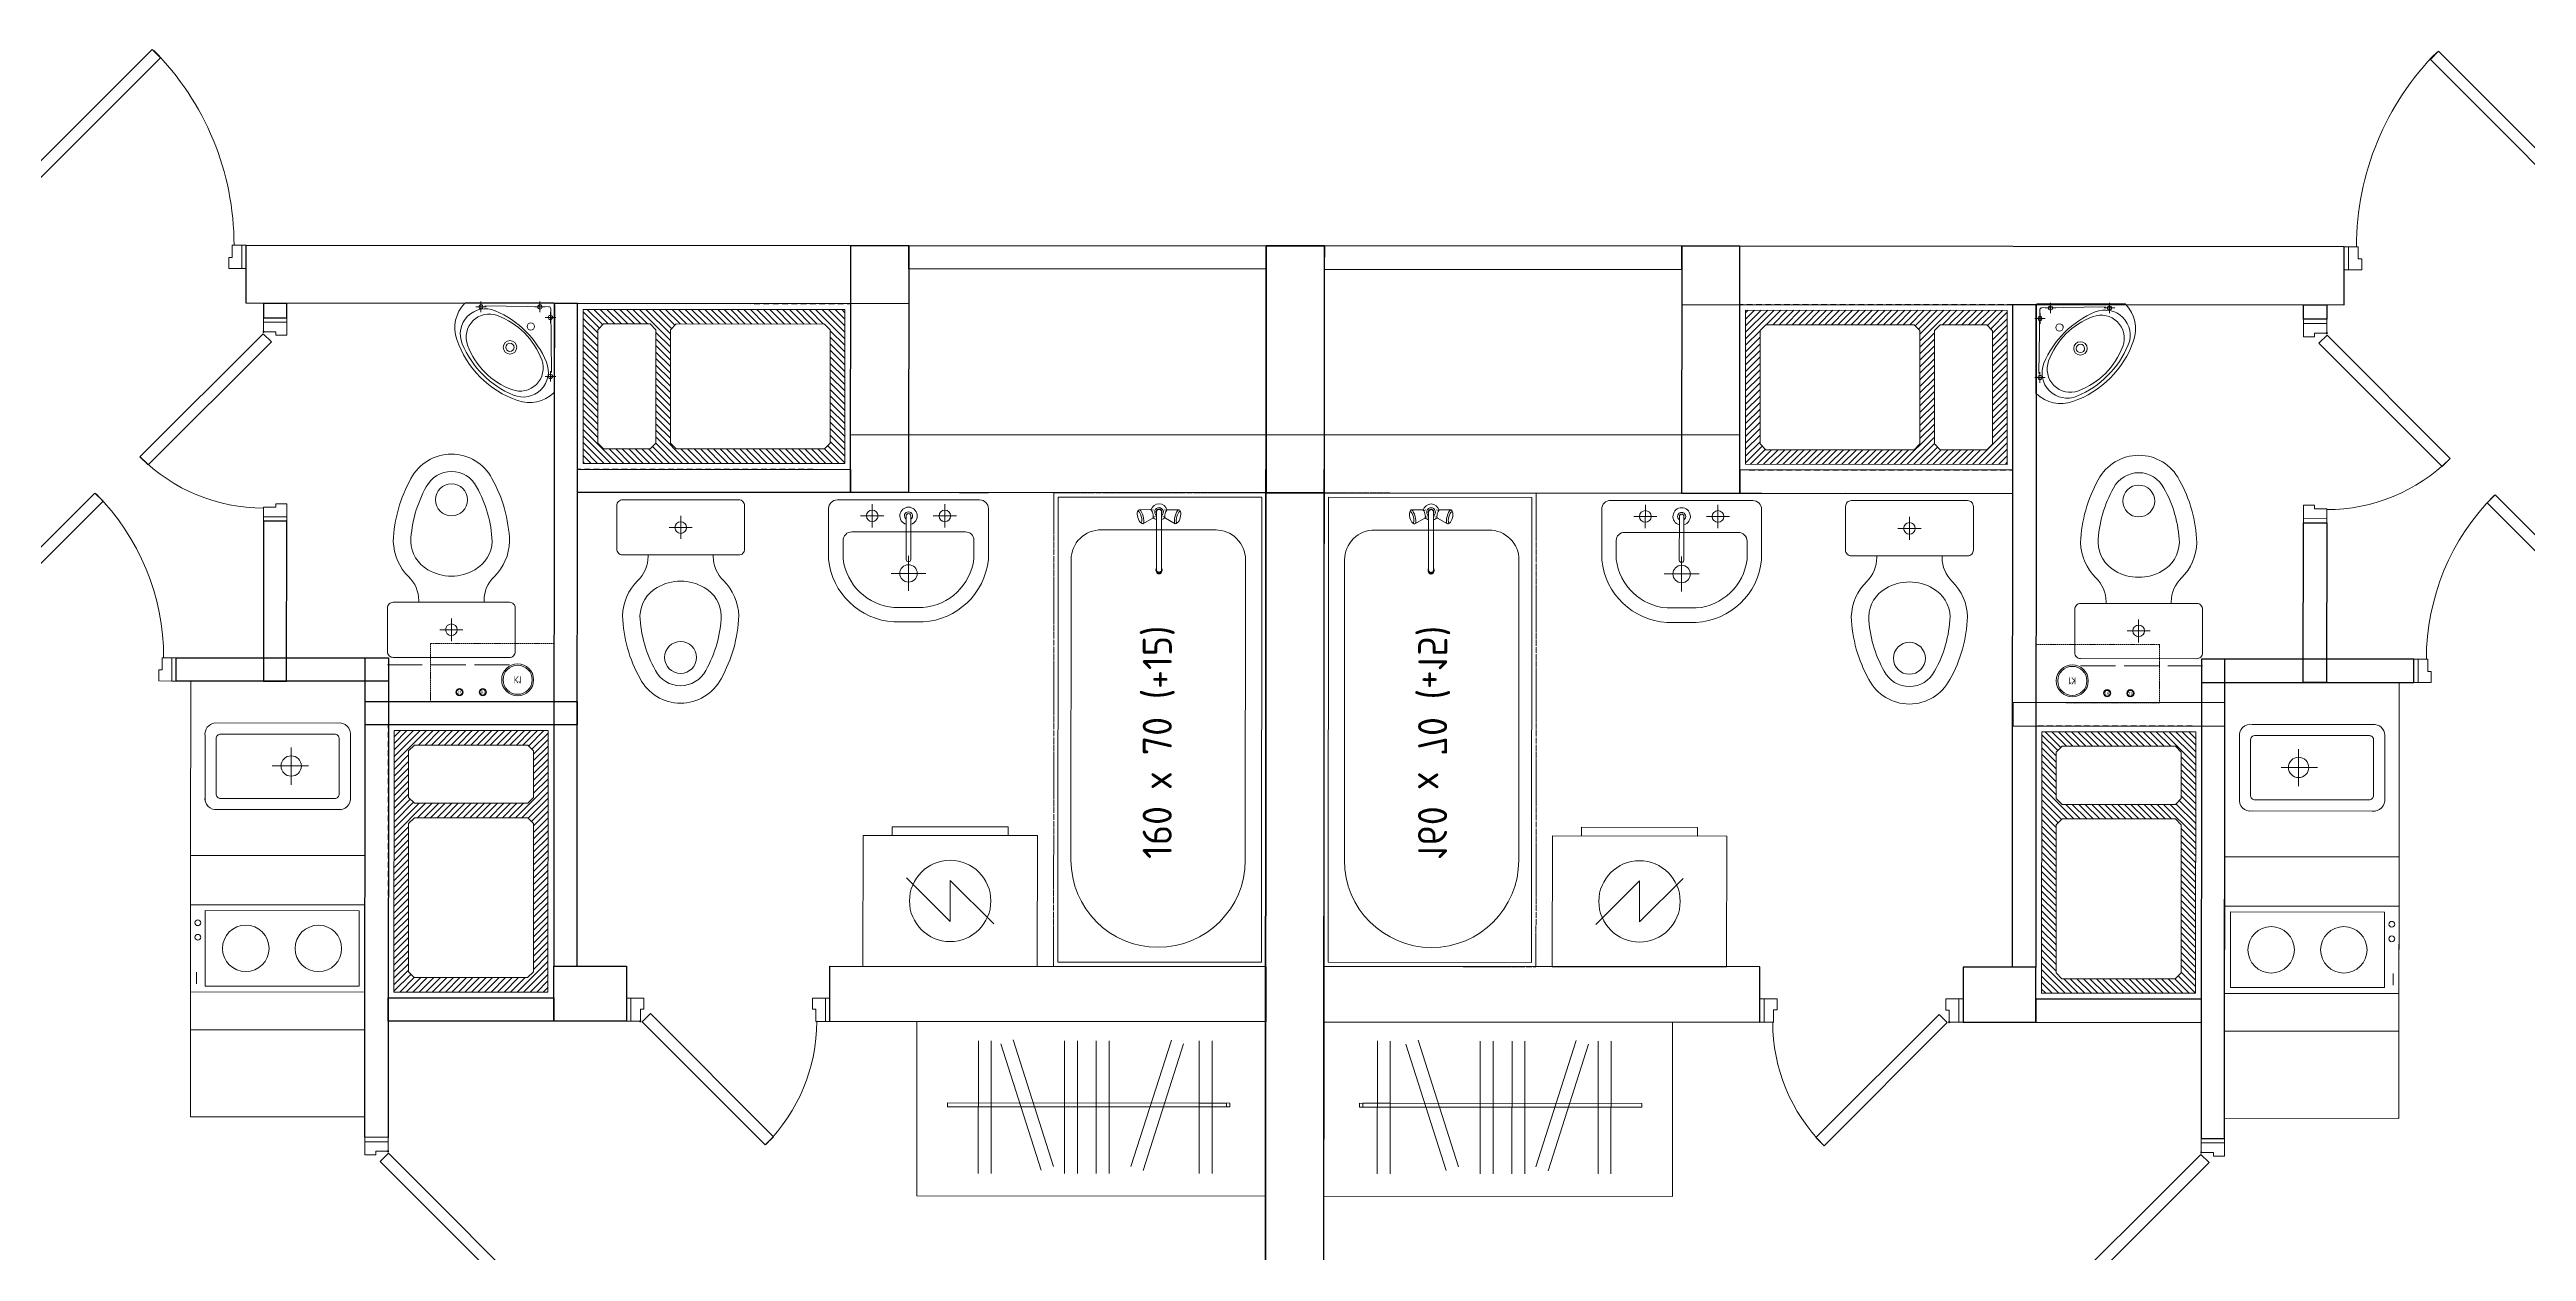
# Model space of a CAD drawing. Header units: millimetres. Extents: x 0 to 145404, y 0 to 194550.
# Drawn here: x 61983 to 70507, y 169045 to 173182 of the extents above; entities that cross this region are included whole.
import ezdxf
from ezdxf.enums import TextEntityAlignment as Align

# ---------------------------------------------------------------- set-up
doc = ezdxf.new("R2010")
doc.units = ezdxf.units.MM
for name, pattern in [('200_ШТРИХ', [320, 200, -120]), ('ACAD_ISO02W100', [15, 12, -3]), ('DASHED', [7, 5, -2, 0]), ('ГОСТ 2.303 5', [24, 20, -1.5, 1, -1.5])]:
    doc.linetypes.add(name, pattern=pattern)
for name, color, linetype, lineweight in [('АР - Вентблок', 36, 'Continuous', 9), ('АР - ВК', 126, 'Continuous', 13), ('АР - Двери', 126, 'Continuous', 9), ('АР - Монолит', 56, 'Continuous', 30), ('АР - Оборуд', 252, 'Continuous', 0), ('АР - Перегородки 190', 54, 'Continuous', 30), ('АР - Перегородки 80', 32, 'Continuous', 30), ('АР - Сантехника', 150, 'Continuous', 9)]:
    doc.layers.add(name, color=color, linetype=linetype, lineweight=lineweight)
doc.layers.add('АР - мебель', color=7, linetype='Continuous', lineweight=9, true_color=0x787878)
doc.styles.add('GOST 2.304', font='CS_Gost2304.shx', dxfattribs={"oblique": 15})
doc.styles.add('GOST-2.304_Type-B', font='GOST Common.ttf')
doc.styles.add('ГОСТ 2.304', font='CS_Gost2304.shx')

# ---------------------------------------------------------------- blocks, each defined once
blk = doc.blocks.new('*U72')
at = {"ltscale": 100}
for p, q in [((-685, -37.5), (-685, 42.5)), ((-685, 42.5), (-640, 42.5)), ((-640, 4.5), (-652, 4.5)), ((-652, 4.5), (-652, -37.5)), ((-640, 42.5), (-640, 4.5)), ((-15, 42.5), (-60, 42.5)), ((-60, 42.5), (-60, 4.5)), ((-60, 4.5), (-48, 4.5)), ((-48, 4.5), (-48, -35.5)), ((-15, -37.5), (-15, 42.5)), ((-652, -37.5), (-685, -37.5)), ((-46, -37.5), (-15, -37.5))]:
    blk.add_line(p, q, dxfattribs=at)
for points in [[(-685, 42.5), (-700, 42.5), (-700, -37.5), (-685, -37.5)], [(-15, 42.5), (0, 42.5), (0, -37.5), (-15, -37.5)], [(-54.4, -38.9), (-82.7, -10.6), (-506.5, -434.5), (-478.3, -462.8)]]:
    blk.add_lwpolyline(points, close=True, dxfattribs=at)
blk.add_circle((-48, -37.5), 2, dxfattribs=at)
blk.add_arc((-55, -37.5), 600, 180, 224.86495, dxfattribs=at)
blk = doc.blocks.new('Умывальник_550х420')
at = {"color": 0, "ltscale": 50}
for points in [[(55, -274.6), (230.3, -274.6, 0.365452), (445, -50.5), (445, 50.2, 0.368387), (228.9, 275.4), (55, 275.4, 0.412588), (25, 245.3), (25, -244.5, 0.412222)], [(163, -224.6), (228, -224.6, 0.357073), (395, -49.7), (395, 50.3, 0.35647), (228, 225.4), (165, 225.4, 0.411711), (135, 195.3), (135, -196.4, 0.420441)], [(80, 8.3), (230, 8.3, -1), (230, -7.7), (80, -7.7, -1)]]:
    blk.add_lwpolyline(points, format="xyb", close=True, dxfattribs=at)
for points in [[(120, 125.3), (40, 125.3)], [(80, 165.3), (80, 85.3)], [(338, 0.2), (218, 0.2)], [(278, 60.2), (278, -59.8)], [(80, -84.7), (80, -164.7)], [(120, -124.7), (40, -124.7)]]:
    blk.add_lwpolyline(points, dxfattribs=at)
for centre, radius in [((80, 125.3), 20), ((278, 0.2), 30), ((80, -124.7), 20)]:
    blk.add_circle(centre, radius, dxfattribs=at)
for radius, start, end in [(30, 15.46601, 344.53399), (14, 34.8499, 325.1501)]:
    blk.add_arc((80, 0.3), radius, start, end, dxfattribs=at)
at = {"layer": 'Defpoints', "linetype": 'ACAD_ISO02W100', "lineweight": -2, "ltscale": 10}
blk.add_lwpolyline([(0, 275.3), (0, -274.7)], dxfattribs=at)
at = {"layer": 'АР - Сантехника', "linetype": 'ACAD_ISO02W100', "ltscale": 10, "style": 'GOST 2.304', "width": 0.7}
blk.add_attdef('NAME', text='', height=250, dxfattribs=at).set_placement((278, 0.2, 0), align=Align.MIDDLE_CENTER)
blk = doc.blocks.new('Унитаз_700х440')
at = {"color": 0, "ltscale": 50}
for points in [[(195, -220), (45, -220, -0.414601), (25, -200), (25, 200, -0.414214), (45, 220), (195, 220, -0.414214), (215, 200), (215, -200, -0.414487)], [(327.1, 81.1, -0.261097), (424.4, 140, -0.11879), (612.3, 86.6, -0.608687), (612.3, -86.6, -0.11879), (424.4, -140, -0.261097), (327.1, -81.1, -0.27207)]]:
    blk.add_lwpolyline(points, format="xyb", close=True, dxfattribs=at)
blk.add_lwpolyline([(215, 112.3), (220.9, 112.3, 0.202167), (303, 147, -0.194798), (424.5, 200, -0.119349), (640.7, 139.4, -0.604544), (640.7, -139.4, -0.119349), (424.5, -200, -0.194798), (303, -147, 0.202167), (220.9, -112.3), (215, -112.3)], format="xyb", dxfattribs=at)
for points in [[(120.6, -40), (120.6, 40)], [(159.4, 0), (80.6, 0)]]:
    blk.add_lwpolyline(points, dxfattribs=at)
for centre, radius in [((120.6, 0), 20), ((567.6, 0), 55)]:
    blk.add_circle(centre, radius, dxfattribs=at)
at = {"layer": 'Defpoints', "linetype": 'ACAD_ISO02W100', "lineweight": -2, "ltscale": 10}
blk.add_lwpolyline([(0, -220), (0, 220)], dxfattribs=at)
blk = doc.blocks.new('*U78')
at = {"ltscale": 100}
for p, q in [((15, 37.5), (15, -42.5)), ((46, 37.5), (15, 37.5)), ((48, -4.5), (48, 35.5)), ((652, -4.5), (652, 37.5)), ((652, 37.5), (685, 37.5)), ((685, 37.5), (685, -42.5)), ((15, -42.5), (60, -42.5)), ((60, -4.5), (48, -4.5)), ((60, -42.5), (60, -4.5)), ((640, -42.5), (640, -4.5)), ((640, -4.5), (652, -4.5)), ((685, -42.5), (640, -42.5))]:
    blk.add_line(p, q, dxfattribs=at)
for points in [[(54.4, 38.9), (82.7, 10.6), (506.5, 434.5), (478.3, 462.8)], [(15, -42.5), (0, -42.5), (0, 37.5), (15, 37.5)], [(685, -42.5), (700, -42.5), (700, 37.5), (685, 37.5)]]:
    blk.add_lwpolyline(points, close=True, dxfattribs=at)
blk.add_circle((48, 37.5), 2, dxfattribs=at)
blk.add_arc((55, 37.5), 600, 0, 44.86495, dxfattribs=at)
blk = doc.blocks.new('Ш03 600х1200')
for p, q in [((0, 600), (-1200, 600)), ((-1200, 0), (-1200, 600)), ((0, 0), (0, 600)), ((-988.5, 66), (-988.5, 522.9)), ((-944.2, 66), (-944.2, 522.9)), ((-911.1, 76.8), (-772.2, 512)), ((-692.1, 66), (-692.1, 522.9)), ((-647.8, 66), (-647.8, 522.9)), ((-583, 66), (-583, 522.9)), ((-538.7, 66), (-538.7, 522.9)), ((-282.2, 76.8), (-421.1, 512)), ((-228.6, 66), (-228.6, 522.9)), ((-184.3, 66), (-184.3, 522.9)), ((-868.9, 63.3), (-730, 498.6)), ((-324.4, 63.3), (-463.3, 498.6)), ((-123, 293.3), (-1094.4, 293.3)), ((-1094.4, 293.3), (-1094.4, 280.4)), ((-1094.4, 280.4), (-123, 280.4)), ((-134.5, 293.3), (-228.9, 293.3)), ((-228.9, 293.3), (-228.9, 280.4)), ((-228.9, 280.4), (-134.5, 280.4)), ((-134.5, 280.4), (-134.5, 293.3)), ((-123, 280.4), (-123, 293.3)), ((0, 0), (-1200, 0))]:
    blk.add_line(p, q)
blk = doc.blocks.new('П23_300х600')
for p, q in [((-150, 0), (-150, 600)), ((-150, 600), (150, 600)), ((150, 600), (150, 0)), ((130, 580), (-130, 580)), ((-130, 580), (-130, 50)), ((130, 50), (130, 580)), ((150, 0), (-150, 0)), ((-130, 50), (130, 50))]:
    blk.add_line(p, q)
at = {"ltscale": 5}
blk.add_line((-81.9, 20), (-121.9, 20), dxfattribs=at)
for centre in [(0, 440), (0, 190)]:
    blk.add_circle(centre, 80)
for centre in [(38.1, 25), (88.1, 25)]:
    blk.add_circle(centre, 10, dxfattribs=at)
blk = doc.blocks.new('мойка 400')
at = {"ltscale": 10}
for p, q in [((-350.2, -517.4), (-350.2, -83.4)), ((-317.2, -50.4), (-96, -50.4)), ((-311.8, -102.9), (-311.8, -498)), ((-104.7, -88.8), (-297.8, -88.8)), ((-90.6, -498), (-90.6, -102.9)), ((-52.2, -94.2), (-52.2, -517.4)), ((-264.4, -254), (-136.9, -254)), ((-200.1, -319.1), (-200.1, -194)), ((-96, -550.4), (-317.2, -550.4)), ((-297.8, -512.1), (-106.7, -512.1))]:
    blk.add_line(p, q, dxfattribs=at)
blk.add_circle((-200.1, -254), 35, dxfattribs=at)
for centre, radius, start, end in [((-311.8, -88.8), 38.8, 82.01368, 187.98632), ((-90.6, -88.8), 38.8, 352.01368, 97.98632), ((-296.8, -103.9), 15.1, 86.18902, 183.81098), ((-105.7, -103.9), 15.1, 356.18902, 93.81098), ((-311.8, -512.1), 38.8, 172.01368, 277.98632), ((-296.8, -497), 15.1, 176.18902, 273.81098), ((-105.7, -497), 15.1, 266.18902, 3.81098), ((-90.6, -512.1), 38.8, 262.01368, 352.01368)]:
    blk.add_arc(centre, radius, start, end, dxfattribs=at)
blk = doc.blocks.new('*U83')
at = {"ltscale": 100}
for p, q in [((15, -37.5), (15, 42.5)), ((15, 42.5), (60, 42.5)), ((60, 4.5), (48, 4.5)), ((48, 4.5), (48, -35.5)), ((60, 42.5), (60, 4.5)), ((1035, 42.5), (990, 42.5)), ((990, 42.5), (990, 4.5)), ((990, 4.5), (1002, 4.5)), ((1002, 4.5), (1002, -37.5)), ((1035, -37.5), (1035, 42.5)), ((46, -37.5), (15, -37.5)), ((1002, -37.5), (1035, -37.5))]:
    blk.add_line(p, q, dxfattribs=at)
for points in [[(15, 42.5), (0, 42.5), (0, -37.5), (15, -37.5)], [(1035, 42.5), (1050, 42.5), (1050, -37.5), (1035, -37.5)], [(54.4, -38.9), (82.7, -10.6), (754, -682), (725.8, -710.3)]]:
    blk.add_lwpolyline(points, close=True, dxfattribs=at)
blk.add_circle((48, -37.5), 2, dxfattribs=at)
blk.add_arc((57.9, -37.5), 950, 315.13505, 0, dxfattribs=at)
blk = doc.blocks.new('*U84')
at = {"ltscale": 100}
for p, q in [((15, 37.5), (15, -42.5)), ((46, 37.5), (15, 37.5)), ((48, -4.5), (48, 35.5)), ((852, -4.5), (852, 37.5)), ((852, 37.5), (885, 37.5)), ((885, 37.5), (885, -42.5)), ((15, -42.5), (60, -42.5)), ((60, -4.5), (48, -4.5)), ((60, -42.5), (60, -4.5)), ((840, -42.5), (840, -4.5)), ((840, -4.5), (852, -4.5)), ((885, -42.5), (840, -42.5))]:
    blk.add_line(p, q, dxfattribs=at)
for points in [[(54.4, 38.9), (82.7, 10.6), (648, 575.9), (619.7, 604.2)], [(15, -42.5), (0, -42.5), (0, 37.5), (15, 37.5)], [(885, -42.5), (900, -42.5), (900, 37.5), (885, 37.5)]]:
    blk.add_lwpolyline(points, close=True, dxfattribs=at)
blk.add_circle((48, 37.5), 2, dxfattribs=at)
blk.add_arc((56.7, 37.5), 800, 0, 44.86495, dxfattribs=at)
blk = doc.blocks.new('Стояк ВК')
at = {"layer": 'АР - ВК', "color": 46, "linetype": 'DASHED'}
blk.add_lwpolyline([(0, 200), (425, 200), (425, 0), (0, 0)], close=True, dxfattribs=at)
at = {"layer": 'АР - ВК', "color": 1, "ltscale": 100}
for radius in [12.5, 10]:
    blk.add_circle((100, 167.5), radius, dxfattribs=at)
at = {"layer": 'АР - ВК', "color": 5, "ltscale": 100}
for radius in [12.5, 10]:
    blk.add_circle((180, 167.5), radius, dxfattribs=at)
at = {"layer": 'АР - ВК', "color": 46, "ltscale": 100}
for radius in [55, 50]:
    blk.add_circle((300, 125), radius, dxfattribs=at)
at = {"layer": 'АР - ВК', "color": 1, "ltscale": 100, "style": 'ГОСТ 2.304'}
blk.add_text('Т4', height=10, dxfattribs=at).set_placement((100, 167.5), align=Align.MIDDLE_CENTER)
at = {"layer": 'АР - ВК', "color": 5, "ltscale": 100, "style": 'ГОСТ 2.304'}
blk.add_text('В1', height=10, dxfattribs=at).set_placement((180, 167.5), align=Align.MIDDLE_CENTER)
at = {"layer": 'АР - ВК', "color": 46, "ltscale": 100, "style": 'ГОСТ 2.304'}
blk.add_text('К1', height=25, dxfattribs=at).set_placement((300, 125), align=Align.MIDDLE_CENTER)
blk = doc.blocks.new('Стиральная_машинка_600х450')
at = {"color": 0, "linetype": 'ByBlock', "lineweight": -2, "ltscale": 50}
for points in [[(40, -40), (40, -640), (490, -640), (490, -40)], [(520, -540), (490, -540), (490, -140), (520, -140)]]:
    blk.add_lwpolyline(points, close=True, dxfattribs=at)
blk.add_lwpolyline([(344.3, -490), (194.3, -340), (335.7, -340), (185.7, -190)], dxfattribs=at)
blk.add_circle((265, -340), 140, dxfattribs=at)
blk = doc.blocks.new('Ванна 160х70 (+15)')
at = {"layer": 'АР - Сантехника'}
for p, q in [((-1615, -15), (-15, -15)), ((-1615, -715), (-1615, -15)), ((-1615, -15), (-1615, -15)), ((-1264.2, -59.4), (-230.1, -59.4)), ((-15, -15), (-15, -715)), ((-127.6, -558.2), (-127.6, -161.2)), ((-105.9, -303.3), (-106.5, -305.9)), ((-106.5, -305.9), (-104.7, -307.9)), ((-87, -340), (-106.5, -305.9)), ((-105.9, -303.3), (-102.4, -297.9)), ((-104.7, -307.9), (-100.7, -309)), ((-102.4, -297.9), (-102.9, -300)), ((-102.9, -300), (-101.4, -301.6)), ((-100.1, -295.5), (-102.4, -297.9)), ((-101.4, -301.6), (-98.3, -302.5)), ((-100.7, -309), (-94.9, -309.3)), ((-96.2, -293), (-100.1, -295.5)), ((-98.3, -302.5), (-93.6, -302.7)), ((-91.1, -290.7), (-96.2, -293)), ((-94.9, -309.3), (-87.9, -308.5)), ((-93.6, -302.7), (-88, -302.1)), ((-85.2, -288.8), (-91.1, -290.7)), ((-88, -302.1), (-82, -300.8)), ((-87.9, -308.5), (-80.3, -306.9)), ((-87, -340), (-85.9, -341.2)), ((-79.1, -287.5), (-85.2, -288.8)), ((-82, -300.8), (-76.1, -298.9)), ((-80.3, -306.9), (-73, -304.5)), ((-73.5, -286.9), (-79.1, -287.5)), ((-76.1, -298.9), (-70.9, -296.6)), ((-75.8, -341.6), (-71.3, -340.6)), ((-68.9, -287.1), (-73.5, -286.9)), ((-73, -304.5), (-66.5, -301.6)), ((-71.3, -340.6), (-66.9, -339.2)), ((-70.9, -296.6), (-67, -294.1)), ((-65.7, -288.1), (-68.9, -287.1)), ((-67, -294.1), (-64.7, -291.7)), ((-66.9, -339.2), (-63, -337.5)), ((-66.5, -301.6), (-61.6, -298.6)), ((-64.2, -289.6), (-65.7, -288.1)), ((-60, -291), (-65.7, -288.1)), ((-64.7, -291.7), (-64.2, -289.6)), ((-63, -337.5), (-60.1, -335.6)), ((-61.6, -298.6), (-58.8, -295.6)), ((-58.2, -343.2), (-60.2, -335.7)), ((-60.1, -335.6), (-58.3, -333.8)), ((-58.2, -292.9), (-60, -291)), ((-58.8, -295.6), (-58.2, -292.9)), ((-58.3, -333.8), (-58, -332.3)), ((-58, -332.3), (-58.2, -292.9)), ((-65.6, -353.4), (-265.7, -353.4)), ((-65.6, -370.4), (-265.7, -370.4)), ((-87, -383.7), (-106.5, -417.9)), ((-104.7, -415.9), (-106.5, -417.9)), ((-106.5, -417.9), (-105.9, -420.5)), ((-105.9, -420.5), (-102.4, -425.9)), ((-100.7, -414.7), (-104.7, -415.9)), ((-101.4, -422.2), (-102.9, -423.8)), ((-102.9, -423.8), (-102.4, -425.9)), ((-102.4, -425.9), (-100.1, -428.3)), ((-98.3, -421.2), (-101.4, -422.2)), ((-94.9, -414.5), (-100.7, -414.7)), ((-93.6, -421.1), (-98.3, -421.2)), ((-87.9, -415.3), (-94.9, -414.5)), ((-88, -421.7), (-93.6, -421.1)), ((-92.2, -353.2), (-92.3, -353.4)), ((-92.3, -370.4), (-92.2, -370.5)), ((-82, -423), (-88, -421.7)), ((-80.3, -416.9), (-87.9, -415.3)), ((-85.9, -382.5), (-87, -383.7)), ((-85.9, -341.2), (-83.5, -341.9)), ((-83.5, -381.8), (-85.9, -382.5)), ((-83.5, -341.9), (-80, -342.1)), ((-80, -381.7), (-83.5, -381.8)), ((-81.4, -349.4), (-83.4, -341.9)), ((-81.4, -374.4), (-83.4, -381.8)), ((-76.1, -424.9), (-82, -423)), ((-73, -419.3), (-80.3, -416.9)), ((-80, -342.1), (-75.8, -341.6)), ((-75.8, -382.1), (-80, -381.7)), ((-70.9, -427.2), (-76.1, -424.9)), ((-71.3, -383.1), (-75.8, -382.1)), ((-66.5, -422.1), (-73, -419.3)), ((-66.9, -384.5), (-71.3, -383.1)), ((-63, -386.3), (-66.9, -384.5)), ((-61.6, -425.2), (-66.5, -422.1)), ((-60.1, -388.1), (-63, -386.3)), ((-58.8, -428.2), (-61.6, -425.2)), ((-58.2, -380.6), (-60.2, -388)), ((-58.3, -389.9), (-60.1, -388.1)), ((-58, -391.5), (-58.3, -389.9)), ((-58, -391.5), (-58.2, -430.8)), ((-100.1, -428.3), (-96.2, -430.7)), ((-96.2, -430.7), (-91.1, -433)), ((-91.1, -433), (-85.2, -434.9)), ((-85.2, -434.9), (-79.1, -436.2)), ((-79.1, -436.2), (-73.5, -436.8)), ((-73.5, -436.8), (-68.9, -436.6)), ((-67, -429.6), (-70.9, -427.2)), ((-68.9, -436.6), (-65.7, -435.7)), ((-64.7, -432), (-67, -429.6)), ((-60, -432.8), (-65.7, -435.7)), ((-65.7, -435.7), (-64.2, -434.1)), ((-64.2, -434.1), (-64.7, -432)), ((-60, -432.8), (-58.2, -430.8)), ((-58.2, -430.8), (-58.8, -428.2)), ((-230.1, -659.4), (-1264.2, -659.4)), ((-15, -715), (-1615, -715)), ((-15, -715), (-15, -715))]:
    blk.add_line(p, q, dxfattribs=at)
at = {"layer": 'АР - Сантехника', "linetype": 'ГОСТ 2.303 5'}
blk.add_lwpolyline([(0, 0), (0, -730), (-1630, -730), (-1630, 0)], close=True, dxfattribs=at)
at = {"layer": 'АР - Сантехника'}
for points in [[(-271.1, -353.4), (-272.3, -353.5), (-273.5, -353.8), (-274.6, -354.3), (-275.6, -355), (-276.5, -355.9), (-277.3, -356.9), (-277.9, -358), (-278.3, -359.3), (-278.6, -360.5), (-278.7, -361.9), (-278.6, -363.2), (-278.3, -364.5), (-277.9, -365.7), (-277.3, -366.9), (-276.5, -367.9), (-275.6, -368.8), (-274.6, -369.5), (-273.5, -370), (-272.3, -370.3), (-271.1, -370.4)], [(-260.2, -353.4), (-261.3, -352.6), (-262.5, -352), (-263.8, -351.6), (-265.1, -351.4), (-266.4, -351.4), (-267.7, -351.6), (-269, -352.1), (-270.2, -352.7), (-271.3, -353.5), (-272.3, -354.5), (-273.1, -355.6), (-273.8, -356.9), (-274.4, -358.2), (-274.8, -359.7), (-274.9, -361.1), (-274.9, -362.6), (-274.8, -364.1), (-274.4, -365.5), (-273.8, -366.9), (-273.1, -368.1), (-272.3, -369.3), (-271.3, -370.2), (-270.2, -371.1), (-269, -371.7), (-267.7, -372.1), (-266.4, -372.3), (-265.1, -372.4), (-263.8, -372.2), (-262.5, -371.8), (-261.3, -371.2), (-260.2, -370.4)], [(-265.7, -353.4), (-266.9, -353.5), (-268, -353.8), (-269.1, -354.3), (-270.1, -355), (-271, -355.9), (-271.8, -356.9), (-272.4, -358), (-272.8, -359.3), (-273.1, -360.5), (-273.2, -361.9), (-273.1, -363.2), (-272.8, -364.5), (-272.4, -365.7), (-271.8, -366.9), (-271, -367.9), (-270.1, -368.8), (-269.1, -369.5), (-268, -370), (-266.9, -370.3), (-265.7, -370.4)]]:
    blk.add_lwpolyline(points, dxfattribs=at)
for centre, radius, start, end in [((-1264.2, -359.4), 300, 90, 270), ((-230.1, -161.9), 102.5, 359.24097, 89.99927), ((-65.6, -361.9), 28, 283.41646, 76.58354), ((-65.6, -361.9), 28, 133.41646, 162.32776), ((-65.6, -361.9), 28, 197.67224, 226.58354), ((-65.6, -361.9), 15, 214.51811, 145.48189), ((-65.6, -361.9), 10, 238.21167, 121.78833), ((-65.6, -361.9), 8.5, 270, 90), ((-230.1, -556.9), 102.5, 269.99991, 0.75903)]:
    blk.add_arc(centre, radius, start, end, dxfattribs=at)
at = {"layer": 'АР - Сантехника', "linetype": 'Continuous', "style": 'GOST-2.304_Type-B'}
blk.add_text('160 х 70 (+15)', height=100, dxfattribs=at).set_placement((-858.5, -356.2), align=Align.MIDDLE_CENTER)
blk = doc.blocks.new('Вентблок 900 х 530')
at = {"layer": 'АР - Вентблок', "lineweight": 5}
h = blk.add_hatch(dxfattribs=at)
h.set_pattern_fill('ANSI31', color=256, scale=5)
h.set_pattern_definition([(45, (-3927617.913, -709139.574), (-11.22532015, 11.22532015), [])])
h.paths.add_polyline_path([(-20, 920), (-550, 920), (-550, 20), (-20, 20)])
h.paths.add_polyline_path([(-480, 670), (-500, 690), (-500, 850), (-480, 870), (-90, 870), (-70, 850), (-70, 690), (-90, 670)], flags=16)
h.paths.add_polyline_path([(-90, 620), (-70, 600), (-70, 90), (-90, 70), (-480, 70), (-500, 90), (-500, 600), (-480, 620)], flags=16)
at = {"layer": 'АР - Вентблок', "linetype": '200_ШТРИХ', "lineweight": 5, "ltscale": 0.1}
blk.add_lwpolyline([(-570, 0), (-570, 940), (0, 940), (0, 0)], close=True, dxfattribs=at)
at = {"layer": 'АР - Вентблок', "linetype": 'ByBlock'}
for points in [[(-550, 20), (-550, 920), (-20, 920), (-20, 20)], [(-500, 690), (-500, 850), (-480, 870), (-90, 870), (-70, 850), (-70, 690), (-90, 670), (-480, 670)], [(-500, 90), (-500, 600), (-480, 620), (-90, 620), (-70, 600), (-70, 90), (-90, 70), (-480, 70)]]:
    blk.add_lwpolyline(points, close=True, dxfattribs=at)
blk = doc.blocks.new('*U73')
at = {"ltscale": 100}
for p, q in [((-885, -37.5), (-885, 42.5)), ((-885, 42.5), (-840, 42.5)), ((-840, 4.5), (-852, 4.5)), ((-852, 4.5), (-852, -37.5)), ((-840, 42.5), (-840, 4.5)), ((-15, 42.5), (-60, 42.5)), ((-60, 42.5), (-60, 4.5)), ((-60, 4.5), (-48, 4.5)), ((-48, 4.5), (-48, -35.5)), ((-15, -37.5), (-15, 42.5)), ((-852, -37.5), (-885, -37.5)), ((-46, -37.5), (-15, -37.5))]:
    blk.add_line(p, q, dxfattribs=at)
for points in [[(-885, 42.5), (-900, 42.5), (-900, -37.5), (-885, -37.5)], [(-15, 42.5), (0, 42.5), (0, -37.5), (-15, -37.5)], [(-54.4, -38.9), (-82.7, -10.6), (-648, -575.9), (-619.7, -604.2)]]:
    blk.add_lwpolyline(points, close=True, dxfattribs=at)
blk.add_circle((-48, -37.5), 2, dxfattribs=at)
blk.add_arc((-56.7, -37.5), 800, 180, 224.86495, dxfattribs=at)
blk = doc.blocks.new('s_11')
at = {"color": 0, "lineweight": 0}
for p, q in [((-2.8, 5.7), (-3.1, 302.9)), ((-2.8, 5.7), (-3.1, 302.9)), ((11.5, 234), (11.4, 270.2)), ((-6.7, 252.1), (29.6, 252.1)), ((10.9, 19.3), (7.9, 238.3)), ((-6.5, 49.2), (29.8, 49.2)), ((11.7, 31.1), (11.6, 67.3)), ((237.1, 9.4), (18, 12.2)), ((29.8, 13), (66, 13)), ((47.9, -5.2), (47.9, 31.1)), ((232.7, 13), (268.9, 13)), ((250.8, -5.2), (250.8, 31.1)), ((301.6, -1.5), (4.5, -1.5)), ((301.6, -1.5), (4.5, -1.5))]:
    blk.add_line(p, q, dxfattribs=at)
at = {"color": 0, "lineweight": 0, "extrusion": (0, 0, -1)}
for centre, major_axis, start_param, end_param in [((84.1, 218.8), (-87.2, 87.1), 0.025883, 1.117399), ((84.1, 218.8), (-87.2, 87.1), 0.025883, 1.117399), ((4.2, 302.9), (-5.13, 5.12), -0.785398, 0.025884), ((4.2, 302.9), (-5.13, 5.12), -0.785398, 0.025884), ((11.5, 252.1), (-5.13, 5.12), 3.141593, 9.424778), ((105.4, 236.4), (-61.5, 61.5), -1.180146, 1.180146), ((116.1, 223.2), (-56.4, 56.4), -1.140724, 1.140724), ((14.2, 15.4), (-239.5, 239.2), 1.117399, 2.024193), ((14.2, 15.4), (-239.5, 239.2), 1.117399, 2.024193), ((13.2, 14.4), (-231.7, 231.5), 1.180146, 1.961447), ((54, 55.3), (-183.1, 183), 1.140724, 2.000869), ((327.3, 328.9), (-231.7, 231.5), 4.321738, 5.10304), ((283.9, 285.4), (-183.1, 183), 4.282316, 5.142462), ((150.8, 152.2), (-16.4, 16.4), 3.141593, 9.424778), ((79.1, 80.4), (-8.98, 8.97), 3.141593, 9.424778), ((150.8, 152.2), (-10.3, 10.2), 3.141593, 9.424778), ((221.8, 117.6), (-56.4, 56.4), 2.000869, 4.282316), ((235, 106.9), (-61.5, 61.5), 1.961447, 4.321738), ((217.5, 85.5), (-87.2, 87.1), 2.024193, 3.11571), ((217.5, 85.5), (-87.2, 87.1), 2.024193, 3.11571), ((4.5, 5.7), (-5.13, 5.12), 3.926991, 5.497787), ((4.5, 5.7), (-5.13, 5.12), 3.926991, 5.497787), ((11.7, 49.2), (-5.13, 5.12), 3.141593, 9.424778), ((18.1, 19.4), (-5.13, 5.12), 3.939487, 5.485291), ((47.9, 13), (-5.13, 5.12), 3.141593, 9.424778), ((250.8, 13), (-5.13, 5.12), 3.141593, 9.424778), ((301.6, 5.7), (-5.13, 5.12), 3.115708, 3.926991), ((301.6, 5.7), (-5.13, 5.12), 3.115708, 3.926991)]:
    blk.add_ellipse(centre, major_axis=major_axis, ratio=0.999043, start_param=start_param, end_param=end_param, dxfattribs=at)
blk = doc.blocks.new('Квартира 1К 5450 тип 5-3')
at = {"layer": 'АР - Монолит'}
for points in [[(0, -6150), (200, -6150), (200, 0), (0, 0)], [(1430, -850), (1630, -850), (1630, 0), (1430, 0)], [(3710, -200), (3710, 0), (1430, 0), (1430, -200)], [(1630, -850), (1630, -650), (0, -650), (0, -850)]]:
    blk.add_lwpolyline(points, close=True, dxfattribs=at)
at = {"layer": 'АР - Оборуд'}
for points in [[(3300, -1500), (3900, -1500), (3900, -2100), (3300, -2100)], [(3300, -2100), (3900, -2100), (3900, -2700), (3300, -2700)], [(3300, -2700), (3900, -2700), (3900, -3000), (3300, -3000)]]:
    blk.add_lwpolyline(points, close=True, dxfattribs=at)
at = {"layer": 'АР - Перегородки 190'}
for points in [[(200, -2670), (1700, -2670), (1700, -2480), (200, -2480)], [(2400, -2670), (2650, -2670), (2650, -2480), (2400, -2480)]]:
    blk.add_lwpolyline(points, close=True, dxfattribs=at)
at = {"layer": 'АР - Перегородки 80'}
for points in [[(1430, 0), (200, 0), (200, -80), (1430, -80)], [(2570, -200), (2650, -200), (2650, -2480), (2570, -2480)], [(3570, -200), (3650, -200), (3650, -250), (3570, -250)], [(2570, -770), (1630, -770), (1630, -850), (2570, -850)], [(3570, -950), (3650, -950), (3650, -1500), (3570, -1500)], [(3220, -3070), (3300, -3070), (3300, -1420), (3220, -1420)], [(3950, -1420), (3220, -1420), (3220, -1500), (3950, -1500)], [(3300, -1570), (2570, -1570), (2570, -1650), (3300, -1650)], [(3220, -2590), (2650, -2590), (2650, -2670), (3220, -2670)]]:
    blk.add_lwpolyline(points, close=True, dxfattribs=at)
at = {"xscale": -1, "rotation": 270}
blk.add_blockref('Ванна 160х70 (+15)', (930, -850), dxfattribs=at)
at = {"layer": 'АР - Вентблок', "xscale": -1, "rotation": 270}
blk.add_blockref('Вентблок 900 х 530', (1630, -200), dxfattribs=at)
at = {"layer": 'АР - Вентблок', "xscale": -1}
blk.add_blockref('Вентблок 900 х 530', (2650, -2590), dxfattribs=at)
at = {"layer": 'АР - ВК', "rotation": 180}
blk.add_blockref('Стояк ВК', (3075, -1370), dxfattribs=at)
at = {"layer": 'АР - Двери'}
for name, p, rotation in [('*U83', (4760, -37.5), 180), ('*U78', (3612.5, -250), 270.0000000000001)]:
    blk.add_blockref(name, p, dxfattribs=dict(at, rotation=rotation))
at = {"layer": 'АР - Двери', "xscale": -1}
for name, p, rotation in [('*U73', (4850, -1457.5), 180), ('*U84', (3257.5, -3070), 90)]:
    blk.add_blockref(name, p, dxfattribs=dict(at, rotation=rotation))
at = {"layer": 'АР - Двери'}
blk.add_blockref('*U72', (2400, -2632.5), dxfattribs=at)
at = {"layer": 'АР - мебель', "rotation": 180}
blk.add_blockref('Ш03 600х1200', (200, -2670), dxfattribs=at)
at = {"layer": 'АР - Оборуд'}
for name, p, rotation in [('мойка 400', (3300, -1592.1), 90.00000000000001), ('П23_300х600', (3900, -2420), 89.99999999961183)]:
    blk.add_blockref(name, p, dxfattribs=dict(at, rotation=rotation))
at = {"layer": 'АР - Сантехника'}
for name, p, rotation in [('s_11', (2650, -200), 270.0000000000001), ('Унитаз_700х440', (3003.2, -1443.4), 90.00000000000001), ('Умывальник_550х420', (1430, -850), 270.0000000000001), ('Унитаз_700х440', (2214.3, -850), 270.0000000000001), ('Стиральная_машинка_600х450', (946.1, -2520), 90.00000000000001)]:
    blk.add_blockref(name, p, dxfattribs=dict(at, rotation=rotation))
blk = doc.blocks.new('Квартира 1К 5450 тип 5-2')
at = {"layer": 'АР - Монолит'}
for points in [[(-3710, -200), (-3710, 0), (-1430, 0), (-1430, -200)], [(-1430, -850), (-1630, -850), (-1630, 0), (-1430, 0)], [(0, -6150), (-200, -6150), (-200, 0), (0, 0)], [(-1630, -850), (-1630, -650), (0, -650), (0, -850)]]:
    blk.add_lwpolyline(points, close=True, dxfattribs=at)
at = {"layer": 'АР - Оборуд'}
for points in [[(-3300, -1500), (-3900, -1500), (-3900, -2100), (-3300, -2100)], [(-3300, -2100), (-3900, -2100), (-3900, -2700), (-3300, -2700)], [(-3300, -2700), (-3900, -2700), (-3900, -3000), (-3300, -3000)]]:
    blk.add_lwpolyline(points, close=True, dxfattribs=at)
at = {"layer": 'АР - Перегородки 190'}
for points in [[(-2400, -2670), (-2650, -2670), (-2650, -2480), (-2400, -2480)], [(-200, -2670), (-1700, -2670), (-1700, -2480), (-200, -2480)]]:
    blk.add_lwpolyline(points, close=True, dxfattribs=at)
at = {"layer": 'АР - Перегородки 80'}
for points in [[(-1430, 0), (-200, 0), (-200, -80), (-1430, -80)], [(-3570, -200), (-3650, -200), (-3650, -250), (-3570, -250)], [(-2570, -200), (-2650, -200), (-2650, -2480), (-2570, -2480)], [(-2570, -770), (-1630, -770), (-1630, -850), (-2570, -850)], [(-3570, -950), (-3650, -950), (-3650, -1500), (-3570, -1500)], [(-3950, -1420), (-3220, -1420), (-3220, -1500), (-3950, -1500)], [(-3220, -3070), (-3300, -3070), (-3300, -1420), (-3220, -1420)], [(-3300, -1570), (-2570, -1570), (-2570, -1650), (-3300, -1650)], [(-3220, -2590), (-2650, -2590), (-2650, -2670), (-3220, -2670)]]:
    blk.add_lwpolyline(points, close=True, dxfattribs=at)
at = {"rotation": 90}
blk.add_blockref('Ванна 160х70 (+15)', (-930, -850), dxfattribs=at)
at = {"layer": 'АР - Вентблок', "rotation": 90}
blk.add_blockref('Вентблок 900 х 530', (-1630, -200), dxfattribs=at)
at = {"layer": 'АР - Вентблок'}
blk.add_blockref('Вентблок 900 х 530', (-2650, -2590), dxfattribs=at)
at = {"layer": 'АР - ВК', "xscale": -1, "rotation": 180}
blk.add_blockref('Стояк ВК', (-3075, -1370), dxfattribs=at)
at = {"layer": 'АР - Двери', "xscale": -1}
for name, p, rotation in [('*U83', (-4760, -37.5), 180), ('*U78', (-3612.5, -250), 89.99999999999993)]:
    blk.add_blockref(name, p, dxfattribs=dict(at, rotation=rotation))
at = {"layer": 'АР - Двери'}
for name, p, rotation in [('*U73', (-4850, -1457.5), 180), ('*U84', (-3257.5, -3070), 270)]:
    blk.add_blockref(name, p, dxfattribs=dict(at, rotation=rotation))
at = {"layer": 'АР - Двери', "xscale": -1}
blk.add_blockref('*U72', (-2400, -2632.5), dxfattribs=at)
at = {"layer": 'АР - мебель', "xscale": -1, "rotation": 180}
blk.add_blockref('Ш03 600х1200', (-200, -2670), dxfattribs=at)
at = {"layer": 'АР - Оборуд', "xscale": -1}
for name, p, rotation in [('мойка 400', (-3300, -1592.1), 270), ('П23_300х600', (-3900, -2420), 270.0000000003882)]:
    blk.add_blockref(name, p, dxfattribs=dict(at, rotation=rotation))
at = {"layer": 'АР - Сантехника', "xscale": -1}
for name, p, rotation in [('s_11', (-2650, -200), 89.99999999999993), ('Унитаз_700х440', (-3003.2, -1443.4), 270), ('Унитаз_700х440', (-2214.3, -850), 89.99999999999993), ('Умывальник_550х420', (-1430, -850), 89.99999999999993), ('Стиральная_машинка_600х450', (-946.1, -2520), 270)]:
    blk.add_blockref(name, p, dxfattribs=dict(at, rotation=rotation))
blk = doc.blocks.new('H_Section_2')
at = {"rotation": 56.96711930257281}
for name, p in [('Квартира 1К 5450 тип 5-3', (-1428.1, -17202.1, 0)), ('Квартира 1К 5450 тип 5-2', (-1319, -17034.5, 0))]:
    blk.add_blockref(name, p, dxfattribs=at)

msp = doc.modelspace()

# ---------------------------------------------------------------- block references
at = {"xscale": -1, "rotation": 56.92792192093123}
msp.add_blockref('H_Section_2', (51175.5, 180696.1), dxfattribs=at)

doc.saveas('drawing.dxf')
